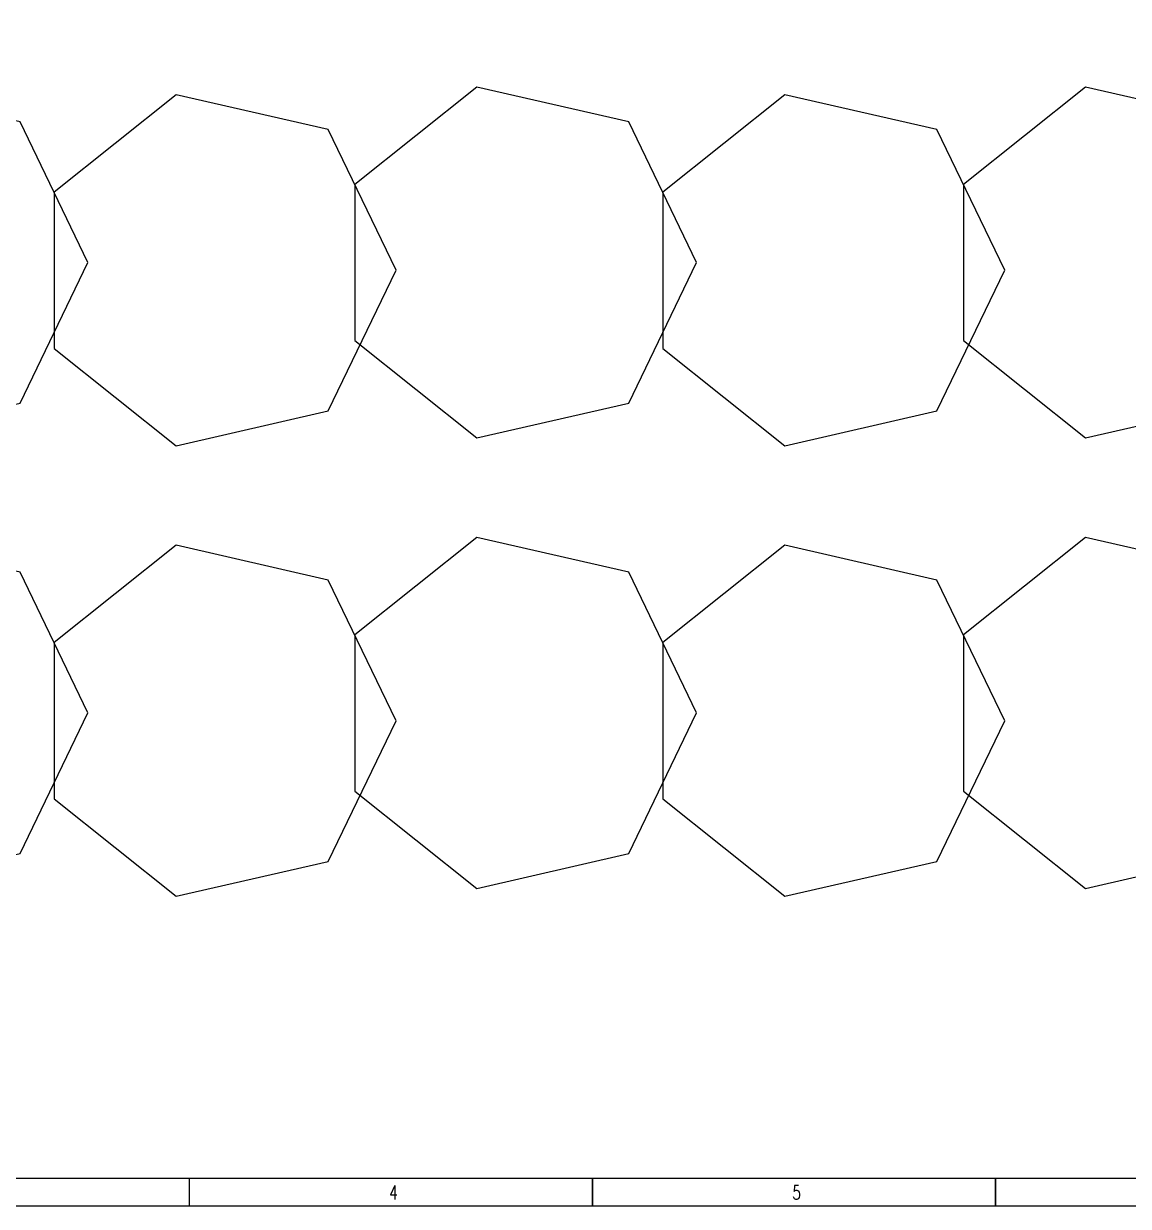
# Model space of a CAD drawing. Extents: x -249712 to 323108, y -93352 to -30277.
# Drawn here: x -191951 to -162306, y -93352 to -61619 of the extents above; entities that cross this region are included whole.
import ezdxf

# ---------------------------------------------------------------- set-up
doc = ezdxf.new("R2010")
doc.units = 0
doc.layers.get('0').update_dxf_attribs({"linetype": 'CONTINUOUS'})
doc.styles.add('HZbine', font='txt_____.ttf', dxfattribs={"width": 0.7, "bigfont": 'HZTXT'})

msp = doc.modelspace()

# ---------------------------------------------------------------- linework, layer by layer
for points in [[(-221835, -30277), (-132660, -30277), (-132660, -93352), (-221835, -93352)], [(-190227, -68029), (-192044, -64255), (-196128, -63323), (-199403, -65935), (-199403, -70124), (-196128, -72736), (-192044, -71803)], [(-173891, -68029), (-175708, -64255), (-179792, -63323), (-183067, -65935), (-183067, -70124), (-179792, -72736), (-175708, -71803)], [(-157555, -68029), (-159373, -64255), (-163457, -63323), (-166732, -65935), (-166732, -70124), (-163457, -72736), (-159373, -71803)], [(-181959, -68237), (-183776, -64463), (-187860, -63530), (-191136, -66142), (-191136, -70331), (-187860, -72943), (-183776, -72011)], [(-165623, -68237), (-167441, -64463), (-171525, -63530), (-174800, -66142), (-174800, -70331), (-171525, -72943), (-167441, -72011)], [(-190227, -80115), (-192044, -76341), (-196128, -75409), (-199403, -78021), (-199403, -82210), (-196128, -84821), (-192044, -83889)], [(-173891, -80115), (-175708, -76341), (-179792, -75409), (-183067, -78021), (-183067, -82210), (-179792, -84821), (-175708, -83889)], [(-157555, -80115), (-159373, -76341), (-163457, -75409), (-166732, -78021), (-166732, -82210), (-163457, -84821), (-159373, -83889)], [(-181959, -80323), (-183776, -76548), (-187860, -75616), (-191136, -78228), (-191136, -82417), (-187860, -85029), (-183776, -84097)], [(-165623, -80323), (-167441, -76548), (-171525, -75616), (-174800, -78228), (-174800, -82417), (-171525, -85029), (-167441, -84097)]]:
    msp.add_lwpolyline(points, close=True)
at = {"color": 4, "const_width": 37.5}
msp.add_lwpolyline([(-219960, -31027), (-133416, -31027), (-133416, -92602), (-219960, -92602)], close=True, dxfattribs=at)
at = {"color": 4, "flags": 128}
for points in [[(-187506, -92602), (-187506, -93352)], [(-176688, -92602), (-176688, -93352)], [(-176688, -93352), (-176688, -92602)], [(-165870, -92602), (-165870, -93352)], [(-165870, -93352), (-165870, -92602)], [(-132660, -93352), (-221835, -93352)]]:
    msp.add_lwpolyline(points, dxfattribs=at)

# ---------------------------------------------------------------- texts
at = {"color": 4, "style": 'HZbine', "width": 0.7}
for s, p in [('4', (-182141, -93165)), ('5', (-171323, -93165))]:
    msp.add_text(s, height=375, dxfattribs=at).set_placement(p)

doc.saveas('drawing.dxf')
